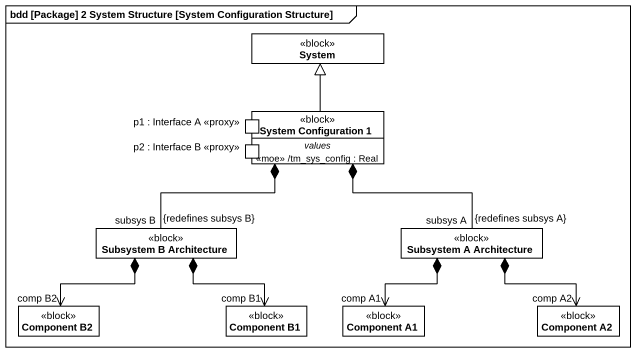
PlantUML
@startuml
mainframe bdd [Package] 2 System Structure [System Configuration Structure]
hide circle
hide empty members
class System <<block>>
class "System Configuration 1" as System_Configuration_1 <<block>> {
  -- values --
  <<moe>> /tm_sys_config : Real
  -- ports --
  p1 : Interface A <<proxy>>
  p2 : Interface B <<proxy>>
}
class "Subsystem B Architecture" as Subsystem_B_Architecture <<block>>
class "Subsystem A Architecture" as Subsystem_A_Architecture <<block>>
class "Component B2" as Component_B2 <<block>>
class "Component B1" as Component_B1 <<block>>
class "Component A1" as Component_A1 <<block>>
class "Component A2" as Component_A2 <<block>>
System_Configuration_1 -up-|> System
Subsystem_B_Architecture "subsys B\n{redefines subsys B}" -up-* System_Configuration_1
Subsystem_B_Architecture *--> "comp B2" Component_B2
Subsystem_B_Architecture *--> "comp B1" Component_B1
Subsystem_A_Architecture "subsys A\n{redefines subsys A}" -up-* System_Configuration_1
Subsystem_A_Architecture *--> "comp A1" Component_A1
Subsystem_A_Architecture *--> "comp A2" Component_A2
@enduml
